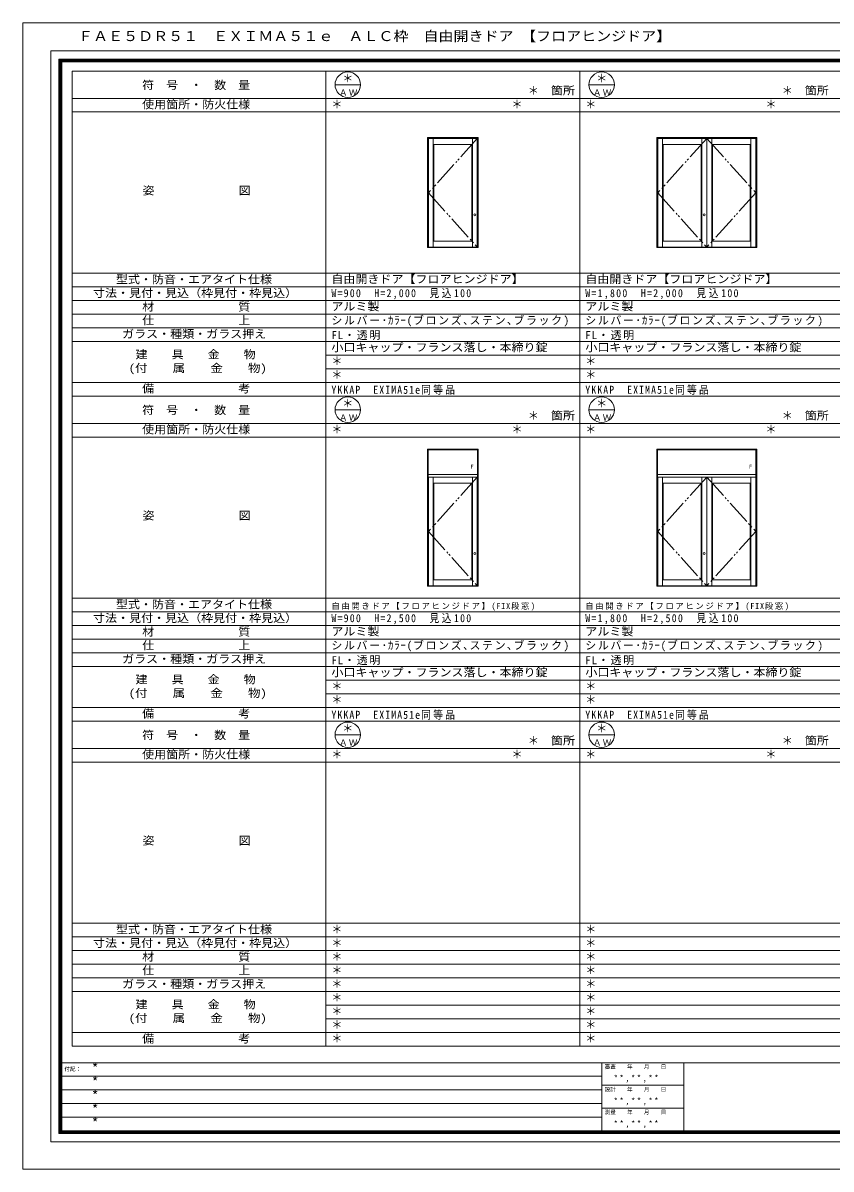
# Model space of a CAD drawing. Units: millimetres, scale not verified. Extents: x -14850 to 14850, y -10500 to 10500.
# Drawn here: x -14850 to -49, y -10500 to 10500 of the extents above; entities that cross this region are included whole.
import ezdxf
from ezdxf.enums import TextEntityAlignment as Align

# ---------------------------------------------------------------- set-up
doc = ezdxf.new("R2010")
doc.units = ezdxf.units.MM
doc.header["$LTSCALE"] = 50
doc.linetypes.add('DOUBLE_CHAIN2', pattern=[12.8, 9, -1, 0.6, -0.6, 0.6, -1])
doc.layers.add('0-0_0', color=7, linetype='Continuous')
doc.layers.add('0-1_USER1', color=7, linetype='Continuous', lineweight=9)
doc.layers.add('0-2_YKK_ZWAK', color=4, linetype='Continuous', lineweight=9)
doc.styles.add('ＭＳ ゴシック', font='')
doc.styles.get('ＭＳ ゴシック').set_extended_font_data('MS Gothic')

msp = doc.modelspace()

# ---------------------------------------------------------------- linework, layer by layer
at = {"layer": '0-1_USER1'}
for p, q in [((-14850, -10500), (-14850, 10500)), ((-14850, 10500), (14850, 10500)), ((-14340.23, -9999.25), (-14340.23, 9987.41)), ((-14340.23, 9987.41), (14340.79, 9987.41)), ((-14190.23, -9849.81), (-14190.23, 9837.97)), ((-14190.23, 9837.97), (14190.23, 9837.97)), ((-14177.82, -9837.41), (-14177.82, 9825.57)), ((-14177.82, 9825.57), (14177.82, 9825.57)), ((-14164.85, -9825), (-14164.85, 9812.59)), ((-14164.85, 9812.59), (14165.42, 9812.59)), ((-14152.44, -9812.03), (-14152.44, 9799.62)), ((-14152.44, 9799.62), (14152.45, 9799.62)), ((-14140.04, -9799.06), (-14140.04, 9787.22)), ((-14140.04, 9787.22), (14140.04, 9787.22)), ((-13949.96, -8247.06), (-13949.96, 9617.94)), ((-13949.96, 9617.94), (13950.04, 9617.94)), ((-9299.96, -8247.06), (-9299.96, 9617.94)), ((-4649.96, -8247.06), (-4649.96, 9617.94)), ((-9133.29, 9367.94), (-8666.63, 9367.94)), ((-4483.29, 9367.94), (-4016.63, 9367.94)), ((-13949.96, 9117.94), (13950.04, 9117.94)), ((-13949.96, 8867.94), (13950.04, 8867.94)), ((-13949.96, 5912.94), (13950.04, 5912.94)), ((-13949.96, 5662.94), (13950.04, 5662.94)), ((-13949.96, 5412.94), (13950.04, 5412.94)), ((-13949.96, 5162.94), (13950.04, 5162.94)), ((-13949.96, 4912.94), (13950.04, 4912.94)), ((-13949.96, 4662.94), (13950.04, 4662.94)), ((-9299.96, 4412.94), (13950.04, 4412.94)), ((-9299.96, 4162.94), (13950.04, 4162.94)), ((-13949.96, 3912.94), (13950.04, 3912.94)), ((-13949.96, 3662.94), (13950.04, 3662.94)), ((-9133.29, 3412.94), (-8666.63, 3412.94)), ((-4483.29, 3412.94), (-4016.63, 3412.94)), ((-13949.96, 3162.94), (13950.04, 3162.94)), ((-13949.96, 2912.94), (13950.04, 2912.94)), ((-13949.96, -42.06), (13950.04, -42.06)), ((-13949.96, -292.06), (13950.04, -292.06)), ((-13949.96, -542.06), (13950.04, -542.06)), ((-13949.96, -792.06), (13950.04, -792.06)), ((-13949.96, -1042.06), (13950.04, -1042.06)), ((-13949.96, -1292.06), (13950.04, -1292.06)), ((-9299.96, -1542.06), (13950.04, -1542.06)), ((-9299.96, -1792.06), (13950.04, -1792.06)), ((-13949.96, -2042.06), (13950.04, -2042.06)), ((-13949.96, -2292.06), (13950.04, -2292.06)), ((-9133.29, -2542.06), (-8666.63, -2542.06)), ((-4483.29, -2542.06), (-4016.63, -2542.06)), ((-13949.96, -2792.06), (13950.04, -2792.06)), ((-13949.96, -3042.06), (13950.04, -3042.06)), ((-13949.96, -5997.06), (13950.04, -5997.06)), ((-13949.96, -6247.06), (13950.04, -6247.06)), ((-13949.96, -6497.06), (13950.04, -6497.06)), ((-13949.96, -6747.06), (13950.04, -6747.06)), ((-13949.96, -6997.06), (13950.04, -6997.06)), ((-13949.96, -7247.06), (13950.04, -7247.06)), ((-9299.96, -7497.06), (13950.04, -7497.06)), ((-9299.96, -7747.06), (13950.04, -7747.06)), ((-13949.96, -7997.06), (13950.04, -7997.06)), ((-13949.96, -8247.06), (13950.04, -8247.06)), ((-14190.23, -8550.56), (14190.23, -8550.56)), ((-4245.68, -8550.56), (-4245.68, -9849.81)), ((-2746.8, -8550.56), (-2746.8, -9849.81)), ((-4245.68, -8798.68), (-14190.23, -8798.68)), ((-2746.8, -8965.6), (-4245.68, -8965.6)), ((-4245.68, -9049.62), (-14190.23, -9049.62)), ((-4245.68, -9299.44), (-14190.23, -9299.44)), ((-2746.8, -9382.33), (-4245.68, -9382.33)), ((-4245.68, -9549.25), (-14190.23, -9549.25)), ((14190.23, -9849.81), (-14190.23, -9849.81)), ((14177.82, -9837.41), (-14177.82, -9837.41)), ((14165.42, -9825), (-14164.85, -9825)), ((14152.45, -9812.03), (-14152.44, -9812.03)), ((14140.04, -9799.06), (-14140.04, -9799.06)), ((14340.79, -9999.25), (-14340.23, -9999.25)), ((-14850, -10500), (14850, -10500))]:
    msp.add_line(p, q, dxfattribs=at)
for centre in [(-8899.96, 9367.94), (-4249.96, 9367.94), (-8899.96, 3412.94), (-4249.96, 3412.94), (-8899.96, -2542.06), (-4249.96, -2542.06)]:
    msp.add_circle(centre, 233.33, dxfattribs=at)
at = {"layer": '0-2_YKK_ZWAK'}
for p, q in [((-7439.96, 8397.94), (-7439.96, 6382.93)), ((-7439.96, 8397.94), (-6509.96, 8397.94)), ((-7424.96, 8397.94), (-6524.96, 8397.94)), ((-7424.96, 8382.94), (-7424.96, 8397.93)), ((-7424.96, 6382.93), (-7424.96, 8397.93)), ((-6524.96, 8382.94), (-7424.96, 8382.94)), ((-7333.96, 8379.93), (-7421.96, 8379.93)), ((-7421.96, 8379.93), (-7421.96, 6392.94)), ((-7333.96, 8379.93), (-7333.96, 8269.93)), ((-6615.96, 8379.93), (-7333.96, 8379.93)), ((-7333.96, 8269.93), (-6615.96, 8269.93)), ((-7321.96, 8269.93), (-7321.96, 6502.94)), ((-6627.96, 8269.93), (-6627.96, 6502.94)), ((-6527.96, 8379.93), (-6615.96, 8379.93)), ((-6615.96, 8269.93), (-6615.96, 8379.93)), ((-6615.96, 8379.93), (-6615.96, 6392.94)), ((-6527.96, 6392.94), (-6527.96, 8379.93)), ((-6524.96, 8397.93), (-6524.96, 8382.94)), ((-6524.96, 8397.93), (-6524.96, 6382.93)), ((-6509.96, 6382.93), (-6509.96, 8397.94)), ((-3239.96, 8397.94), (-1409.96, 8397.94)), ((-3239.96, 8397.94), (-3239.96, 6382.93)), ((-3224.96, 8397.94), (-1424.96, 8397.94)), ((-3224.96, 8382.94), (-3224.96, 8397.93)), ((-3224.96, 6382.93), (-3224.96, 8397.93)), ((-1424.96, 8382.94), (-3224.96, 8382.94)), ((-3133.96, 8379.93), (-3221.96, 8379.93)), ((-3221.96, 8379.93), (-3221.96, 6392.94)), ((-3133.96, 8379.93), (-3133.96, 8269.93)), ((-2414.96, 8379.93), (-3133.96, 8379.93)), ((-3133.96, 6392.94), (-3133.96, 8379.93)), ((-3133.96, 8269.93), (-2414.96, 8269.93)), ((-3121.96, 8269.93), (-3121.96, 6502.94)), ((-2426.96, 8269.93), (-2426.96, 6502.94)), ((-2414.96, 8269.93), (-2414.96, 8379.93)), ((-2326.96, 8379.93), (-2414.96, 8379.93)), ((-2414.96, 8379.93), (-2414.96, 6392.94)), ((-2326.96, 6392.94), (-2326.96, 8379.93)), ((-2322.96, 8379.93), (-2234.96, 8379.93)), ((-2322.96, 6392.94), (-2322.96, 8379.93)), ((-2234.96, 8269.93), (-2234.96, 8379.93)), ((-2234.96, 8379.93), (-1515.96, 8379.93)), ((-2234.96, 8379.93), (-2234.96, 6392.94)), ((-1515.96, 8269.93), (-2234.96, 8269.93)), ((-2222.96, 8269.93), (-2222.96, 6502.94)), ((-1527.96, 8269.93), (-1527.96, 6502.94)), ((-1515.96, 8379.93), (-1427.96, 8379.93)), ((-1515.96, 8379.93), (-1515.96, 8269.93)), ((-1515.96, 6392.94), (-1515.96, 8379.93)), ((-1427.96, 8379.93), (-1427.96, 6392.94)), ((-1424.96, 8397.93), (-1424.96, 6382.93)), ((-1409.96, 6382.93), (-1409.96, 8397.94)), ((-7439.96, 6382.93), (-6509.96, 6382.93)), ((-7333.96, 6502.94), (-7333.96, 6392.94)), ((-6615.96, 6502.94), (-7333.96, 6502.94)), ((-7333.96, 6392.94), (-6615.96, 6392.94)), ((-6615.96, 6392.94), (-6615.96, 6502.94)), ((-6615.96, 6392.94), (-6527.96, 6392.94)), ((-3239.96, 6382.93), (-1409.96, 6382.93)), ((-3221.96, 6392.94), (-3133.96, 6392.94)), ((-3133.96, 6502.94), (-3133.96, 6392.94)), ((-2414.96, 6502.94), (-3133.96, 6502.94)), ((-3133.96, 6392.94), (-2414.96, 6392.94)), ((-2414.96, 6392.94), (-2414.96, 6502.94)), ((-2414.96, 6392.94), (-2326.96, 6392.94)), ((-2234.96, 6392.94), (-2322.96, 6392.94)), ((-2234.96, 6392.94), (-2234.96, 6502.94)), ((-2234.96, 6502.94), (-1515.96, 6502.94)), ((-1515.96, 6392.94), (-2234.96, 6392.94)), ((-1515.96, 6502.94), (-1515.96, 6392.94)), ((-1427.96, 6392.94), (-1515.96, 6392.94)), ((-7439.96, 2692.94), (-6509.96, 2692.94)), ((-7439.96, 2692.94), (-7439.96, 177.94)), ((-7424.96, 2692.94), (-6524.96, 2692.94)), ((-7424.96, 2677.94), (-7424.96, 2692.93)), ((-7424.96, 177.94), (-7424.96, 2692.93)), ((-6524.96, 2677.94), (-7424.96, 2677.94)), ((-6524.96, 2692.93), (-6524.96, 2677.94)), ((-6524.96, 2692.93), (-6524.96, 177.94)), ((-6509.96, 177.94), (-6509.96, 2692.94)), ((-3239.96, 2692.94), (-1409.96, 2692.94)), ((-3239.96, 2692.94), (-3239.96, 177.94)), ((-3224.96, 2692.94), (-1424.96, 2692.94)), ((-3224.96, 2677.94), (-3224.96, 2692.93)), ((-3224.96, 177.94), (-3224.96, 2692.93)), ((-1424.96, 2677.94), (-3224.96, 2677.94)), ((-1424.96, 2692.93), (-1424.96, 177.94)), ((-1409.96, 177.94), (-1409.96, 2692.94)), ((-7424.96, 2177.94), (-7424.96, 2227.94)), ((-7424.96, 2227.94), (-6524.96, 2227.94)), ((-6524.96, 2177.94), (-7424.96, 2177.94)), ((-7333.96, 2174.94), (-7421.96, 2174.94)), ((-7421.96, 2174.94), (-7421.96, 187.94)), ((-7333.96, 2174.94), (-7333.96, 2064.94)), ((-6615.96, 2174.94), (-7333.96, 2174.94)), ((-7333.96, 187.94), (-7333.96, 2174.94)), ((-6527.96, 2174.94), (-6615.96, 2174.94)), ((-6615.96, 2064.94), (-6615.96, 2174.94)), ((-6615.96, 2174.94), (-6615.96, 187.94)), ((-6527.96, 187.94), (-6527.96, 2174.94)), ((-6524.96, 2227.94), (-6524.96, 2177.94)), ((-3224.96, 2177.94), (-3224.96, 2227.94)), ((-3224.96, 2227.94), (-1424.96, 2227.94)), ((-1424.96, 2177.94), (-3224.96, 2177.94)), ((-3133.96, 2174.94), (-3221.96, 2174.94)), ((-3221.96, 2174.94), (-3221.96, 187.94)), ((-3133.96, 2174.94), (-3133.96, 2064.94)), ((-2414.96, 2174.94), (-3133.96, 2174.94)), ((-3133.96, 187.94), (-3133.96, 2174.94)), ((-2414.96, 2064.94), (-2414.96, 2174.94)), ((-2326.96, 2174.94), (-2414.96, 2174.94)), ((-2414.96, 2174.94), (-2414.96, 187.94)), ((-2326.96, 187.94), (-2326.96, 2174.94)), ((-2322.96, 2174.94), (-2234.96, 2174.94)), ((-2322.96, 187.94), (-2322.96, 2174.94)), ((-2234.96, 2064.94), (-2234.96, 2174.94)), ((-2234.96, 2174.94), (-1515.96, 2174.94)), ((-2234.96, 2174.94), (-2234.96, 187.94)), ((-1515.96, 2174.94), (-1427.96, 2174.94)), ((-1515.96, 2174.94), (-1515.96, 2064.94)), ((-1515.96, 187.94), (-1515.96, 2174.94)), ((-1427.96, 2174.94), (-1427.96, 187.94)), ((-1424.96, 2177.94), (-1424.96, 2227.94)), ((-7333.96, 2064.94), (-6615.96, 2064.94)), ((-7321.96, 2064.94), (-7321.96, 297.94)), ((-6627.96, 2064.94), (-6627.96, 297.94)), ((-3133.96, 2064.94), (-2414.96, 2064.94)), ((-3121.96, 2064.94), (-3121.96, 297.94)), ((-2426.96, 2064.94), (-2426.96, 297.94)), ((-1515.96, 2064.94), (-2234.96, 2064.94)), ((-2222.96, 2064.94), (-2222.96, 297.94)), ((-1527.96, 2064.94), (-1527.96, 297.94)), ((-7333.96, 297.94), (-7333.96, 187.94)), ((-6615.96, 297.94), (-7333.96, 297.94)), ((-6615.96, 187.94), (-6615.96, 297.94)), ((-3133.96, 297.94), (-3133.96, 187.94)), ((-2414.96, 297.94), (-3133.96, 297.94)), ((-2414.96, 187.94), (-2414.96, 297.94)), ((-2234.96, 187.94), (-2234.96, 297.94)), ((-2234.96, 297.94), (-1515.96, 297.94)), ((-1515.96, 297.94), (-1515.96, 187.94)), ((-7439.96, 177.94), (-6509.96, 177.94)), ((-7421.96, 187.94), (-7333.96, 187.94)), ((-7333.96, 187.94), (-6615.96, 187.94)), ((-6615.96, 187.94), (-6527.96, 187.94)), ((-3239.96, 177.94), (-1409.96, 177.94)), ((-3221.96, 187.94), (-3133.96, 187.94)), ((-3133.96, 187.94), (-2414.96, 187.94)), ((-2414.96, 187.94), (-2326.96, 187.94)), ((-2234.96, 187.94), (-2322.96, 187.94)), ((-1515.96, 187.94), (-2234.96, 187.94)), ((-1427.96, 187.94), (-1515.96, 187.94))]:
    msp.add_line(p, q, dxfattribs=at)
at = {"layer": '0-2_YKK_ZWAK', "linetype": 'DOUBLE_CHAIN2'}
for p, q in [((-6527.96, 8379.93), (-7421.96, 7386.44)), ((-2326.96, 8379.93), (-3221.96, 7386.44)), ((-2322.96, 8379.93), (-1427.96, 7386.44)), ((-7421.96, 7386.44), (-6527.96, 6392.94)), ((-3221.96, 7386.44), (-2326.96, 6392.94)), ((-1427.96, 7386.44), (-2322.96, 6392.94)), ((-6527.96, 2174.94), (-7421.96, 1181.44)), ((-2326.96, 2174.94), (-3221.96, 1181.44)), ((-2322.96, 2174.94), (-1427.96, 1181.44)), ((-7421.96, 1181.44), (-6527.96, 187.94)), ((-3221.96, 1181.44), (-2326.96, 187.94)), ((-1427.96, 1181.44), (-2322.96, 187.94))]:
    msp.add_line(p, q, dxfattribs=at)
at = {"layer": '0-2_YKK_ZWAK'}
msp.add_lwpolyline([(-7421.96, 6392.94), (-7333.96, 6392.94), (-7333.96, 8379.93)], dxfattribs=at)
for centre in [(-6574.4, 6982.94), (-6574.4, 6982.94), (-2373.4, 6982.94), (-2373.4, 6982.94), (-6574.4, 777.94), (-6574.4, 777.94), (-2373.4, 777.94), (-2373.4, 777.94)]:
    msp.add_circle(centre, 17.5, dxfattribs=at)

# ---------------------------------------------------------------- texts
at = {"layer": '0-0_0', "color": 3, "style": 'ＭＳ ゴシック', "width": 1.1}
msp.add_text('ＦＡＥ５ＤＲ５１\u3000ＥＸＩＭＡ５１ｅ\u3000ＡＬＣ枠\u3000自由開きドア 【フロアヒンジドア】', height=183.3, dxfattribs=at).set_placement((-13840.22, 10112.41), align=Align.BOTTOM_LEFT)
at = {"layer": '0-0_0', "style": 'ＭＳ ゴシック'}
for p in [(-8999.96, 9367.94), (-4349.96, 9367.94), (-5599.96, 9142.94), (-949.96, 9142.94), (-9199.96, 8892.94), (-5899.96, 8892.94), (-4549.96, 8892.94), (-1249.96, 8892.94), (-9199.96, 4187.94), (-4549.96, 4187.94), (-9199.96, 3937.94), (-4549.96, 3937.94), (-8999.96, 3412.94), (-4349.96, 3412.94), (-5599.96, 3187.94), (-949.96, 3187.94), (-9199.96, 2937.94), (-5899.96, 2937.94), (-4549.96, 2937.94), (-1249.96, 2937.94), (-9199.96, -1767.06), (-4549.96, -1767.06), (-9199.96, -2017.06), (-4549.96, -2017.06), (-8999.96, -2542.06), (-4349.96, -2542.06), (-5599.96, -2767.06), (-949.96, -2767.06), (-9199.96, -3017.06), (-5899.96, -3017.06), (-4549.96, -3017.06), (-1249.96, -3017.06), (-9199.96, -6222.06), (-4549.96, -6222.06), (-9199.96, -6472.06), (-4549.96, -6472.06), (-9199.96, -6722.06), (-4549.96, -6722.06), (-9199.96, -6972.06), (-4549.96, -6972.06), (-9199.96, -7222.06), (-4549.96, -7222.06), (-9199.96, -7472.06), (-4549.96, -7472.06), (-9199.96, -7722.06), (-4549.96, -7722.06), (-9199.96, -7972.06), (-4549.96, -7972.06), (-9199.96, -8222.06), (-4549.96, -8222.06)]:
    msp.add_text('＊', height=146.6, dxfattribs=at).set_placement(p, align=Align.BOTTOM_LEFT)
at = {"layer": '0-0_0', "style": 'ＭＳ ゴシック', "width": 1.1}
for s, p in [('自由開きドア【フロアヒンジドア】', (-9199.96, 5687.94)), ('自由開きドア【フロアヒンジドア】', (-4549.96, 5687.94)), ('アルミ製', (-9199.96, 5187.94)), ('アルミ製', (-4549.96, 5187.94)), ('小口キャップ・フランス落し・本締り錠', (-9199.96, 4437.94)), ('小口キャップ・フランス落し・本締り錠', (-4549.96, 4437.94)), ('アルミ製', (-9199.96, -767.06)), ('アルミ製', (-4549.96, -767.06)), ('小口キャップ・フランス落し・本締り錠', (-9199.96, -1517.06)), ('小口キャップ・フランス落し・本締り錠', (-4549.96, -1517.06))]:
    msp.add_text(s, height=146.6, dxfattribs=at).set_placement(p, align=Align.BOTTOM_LEFT)
at = {"layer": '0-0_0', "attachment_point": 7, "style": 'ＭＳ ゴシック'}
for s, insert, char_height in [('\\T1.25;\\W0.9;W=900\\~\\~H=2,000\\~\\~見込100', (-9199.96, 5437.94), 146.6), ('\\T1.26;\\W0.9;W=1,800\\~\\~H=2,000\\~\\~見込100', (-4549.96, 5437.94), 146.6), ('\\T1.15;シルバー･ｶﾗｰ(ブロンズ､ステン､ブラック)', (-9199.96, 4937.94), 146.6), ('\\T1.15;シルバー･ｶﾗｰ(ブロンズ､ステン､ブラック)', (-4549.96, 4937.94), 146.6), ('\\T1.16;FL・透明', (-9199.96, 4687.94), 146.6), ('\\T1.16;FL・透明', (-4549.96, 4687.94), 146.6), ('\\T1.22;\\W0.9;YKKAP\u3000EXIMA51e同等品', (-9199.96, 3687.94), 146.6), ('\\T1.22;\\W0.9;YKKAP\u3000EXIMA51e同等品', (-4549.96, 3687.94), 146.6), ('\\T1.19;自由開きドア【フロアヒンジドア】(FIX段窓)', (-9199.96, -267.06), 110), ('\\T1.19;自由開きドア【フロアヒンジドア】(FIX段窓)', (-4549.96, -267.06), 110), ('\\T1.25;\\W0.9;W=900\\~\\~H=2,500\\~\\~見込100', (-9199.96, -517.06), 146.6), ('\\T1.26;\\W0.9;W=1,800\\~\\~H=2,500\\~\\~見込100', (-4549.96, -517.06), 146.6), ('\\T1.15;シルバー･ｶﾗｰ(ブロンズ､ステン､ブラック)', (-9199.96, -1017.06), 146.6), ('\\T1.15;シルバー･ｶﾗｰ(ブロンズ､ステン､ブラック)', (-4549.96, -1017.06), 146.6), ('\\T1.16;FL・透明', (-9199.96, -1267.06), 146.6), ('\\T1.16;FL・透明', (-4549.96, -1267.06), 146.6), ('\\T1.22;\\W0.9;YKKAP\u3000EXIMA51e同等品', (-9199.96, -2267.06), 146.6), ('\\T1.22;\\W0.9;YKKAP\u3000EXIMA51e同等品', (-4549.96, -2267.06), 146.6)]:
    msp.add_mtext(s, dxfattribs=dict(at, insert=insert, char_height=char_height))
at = {"layer": '0-1_USER1', "style": 'ＭＳ ゴシック'}
for s, width, p in [('符\u3000号\u3000・\u3000数\u3000量', 1.1, (-12666.33, 9242.94)), ('箇所', 1.1, (-5179.96, 9142.94)), ('箇所', 1.1, (-529.96, 9142.94)), ('使用箇所・防火仕様', 1.1, (-12666.33, 8887.94)), ('姿\u3000\u3000\u3000\u3000\u3000\u3000\u3000図', 1.1, (-12659.66, 7310.44)), ('型式・防音・エアタイト仕様', 1.1, (-13146.33, 5682.94)), ('寸法・見付・見込（枠見付・枠見込）', 1.1, (-13566.33, 5432.94)), ('材\u3000\u3000\u3000\u3000\u3000\u3000\u3000質', 1.1, (-12666.33, 5182.94)), ('仕\u3000\u3000\u3000\u3000\u3000\u3000\u3000上', 1.1, (-12666.33, 4932.94)), ('ガラス・種類・ガラス押え', 1.1, (-13033, 4682.94)), ('建\u3000\u3000具\u3000\u3000金\u3000\u3000物', 1.1, (-12786.33, 4307.94)), ('(付\u3000\u3000属\u3000\u3000金\u3000\u3000物)', 1.15, (-12913, 4057.94)), ('備\u3000\u3000\u3000\u3000\u3000\u3000\u3000考', 1.1, (-12666.33, 3682.94)), ('符\u3000号\u3000・\u3000数\u3000量', 1.1, (-12666.33, 3287.94)), ('箇所', 1.1, (-5179.96, 3187.94)), ('箇所', 1.1, (-529.96, 3187.94)), ('使用箇所・防火仕様', 1.1, (-12666.33, 2932.94)), ('姿\u3000\u3000\u3000\u3000\u3000\u3000\u3000図', 1.1, (-12659.66, 1355.44)), ('型式・防音・エアタイト仕様', 1.1, (-13146.33, -272.06)), ('寸法・見付・見込（枠見付・枠見込）', 1.1, (-13566.33, -522.06)), ('材\u3000\u3000\u3000\u3000\u3000\u3000\u3000質', 1.1, (-12666.33, -772.06)), ('仕\u3000\u3000\u3000\u3000\u3000\u3000\u3000上', 1.1, (-12666.33, -1022.06)), ('ガラス・種類・ガラス押え', 1.1, (-13033, -1272.06)), ('建\u3000\u3000具\u3000\u3000金\u3000\u3000物', 1.1, (-12786.33, -1647.06)), ('(付\u3000\u3000属\u3000\u3000金\u3000\u3000物)', 1.15, (-12913, -1897.06)), ('備\u3000\u3000\u3000\u3000\u3000\u3000\u3000考', 1.1, (-12666.33, -2272.06)), ('符\u3000号\u3000・\u3000数\u3000量', 1.1, (-12666.33, -2667.06)), ('箇所', 1.1, (-5179.96, -2767.06)), ('箇所', 1.1, (-529.96, -2767.06)), ('使用箇所・防火仕様', 1.1, (-12666.33, -3022.06)), ('姿\u3000\u3000\u3000\u3000\u3000\u3000\u3000図', 1.1, (-12659.66, -4599.56)), ('型式・防音・エアタイト仕様', 1.1, (-13146.33, -6227.06)), ('寸法・見付・見込（枠見付・枠見込）', 1.1, (-13566.33, -6477.06)), ('材\u3000\u3000\u3000\u3000\u3000\u3000\u3000質', 1.1, (-12666.33, -6727.06)), ('仕\u3000\u3000\u3000\u3000\u3000\u3000\u3000上', 1.1, (-12666.33, -6977.06)), ('ガラス・種類・ガラス押え', 1.1, (-13033, -7227.06)), ('建\u3000\u3000具\u3000\u3000金\u3000\u3000物', 1.1, (-12786.33, -7602.06)), ('(付\u3000\u3000属\u3000\u3000金\u3000\u3000物)', 1.15, (-12913, -7852.06)), ('備\u3000\u3000\u3000\u3000\u3000\u3000\u3000考', 1.1, (-12666.33, -8227.06))]:
    msp.add_text(s, height=146.6, dxfattribs=dict(at, width=width)).set_placement(p, align=Align.BOTTOM_LEFT)
at = {"layer": '0-1_USER1', "color": 3, "style": 'ＭＳ ゴシック'}
for p in [(-13590.04, -8798.68), (-13590.04, -9049.62), (-13590.04, -9299.62), (-13590.04, -9550.38), (-13590.04, -9800.38)]:
    msp.add_text('*', height=183.3, dxfattribs=at).set_placement(p, align=Align.BOTTOM_LEFT)
at = {"layer": '0-1_USER1', "color": 4, "style": 'ＭＳ ゴシック'}
for s, p in [('審査\u3000\u3000年\u3000\u3000月\u3000\u3000日', (-4195.68, -8683.68)), ('付記：', (-14090.04, -8723.68)), ('設計\u3000\u3000年\u3000\u3000月\u3000\u3000日', (-4195.68, -9098.72)), ('測量\u3000\u3000年\u3000\u3000月\u3000\u3000日', (-4195.68, -9515.45))]:
    msp.add_text(s, height=73.31, dxfattribs=at).set_placement(p, align=Align.BOTTOM_LEFT)
at = {"layer": '0-1_USER1', "char_height": 110, "attachment_point": 7, "style": 'ＭＳ ゴシック'}
for s, insert in [('\\T1.17;ＡＷ', (-9059.96, 9167.94)), ('\\T1.17;ＡＷ', (-4409.96, 9167.94)), ('\\T1.17;ＡＷ', (-9059.96, 3212.94)), ('\\T1.17;ＡＷ', (-4409.96, 3212.94)), ('\\T1.17;ＡＷ', (-9059.96, -2742.06)), ('\\T1.17;ＡＷ', (-4409.96, -2742.06)), ('\\T1.39;\\W0.85;**,**,**', (-4029.7, -8916.54)), ('\\T1.39;\\W0.85;**,**,**', (-4029.7, -9333.27)), ('\\T1.39;\\W0.85;**,**,**', (-4029.7, -9750))]:
    msp.add_mtext(s, dxfattribs=dict(at, insert=insert))
at = {"layer": '0-2_YKK_ZWAK', "style": 'ＭＳ ゴシック'}
for p in [(-6652.8, 2308.47), (-1552.8, 2308.47)]:
    msp.add_text('F', height=73.31, dxfattribs=at).set_placement(p, align=Align.BOTTOM_LEFT)

doc.saveas('drawing.dxf')
